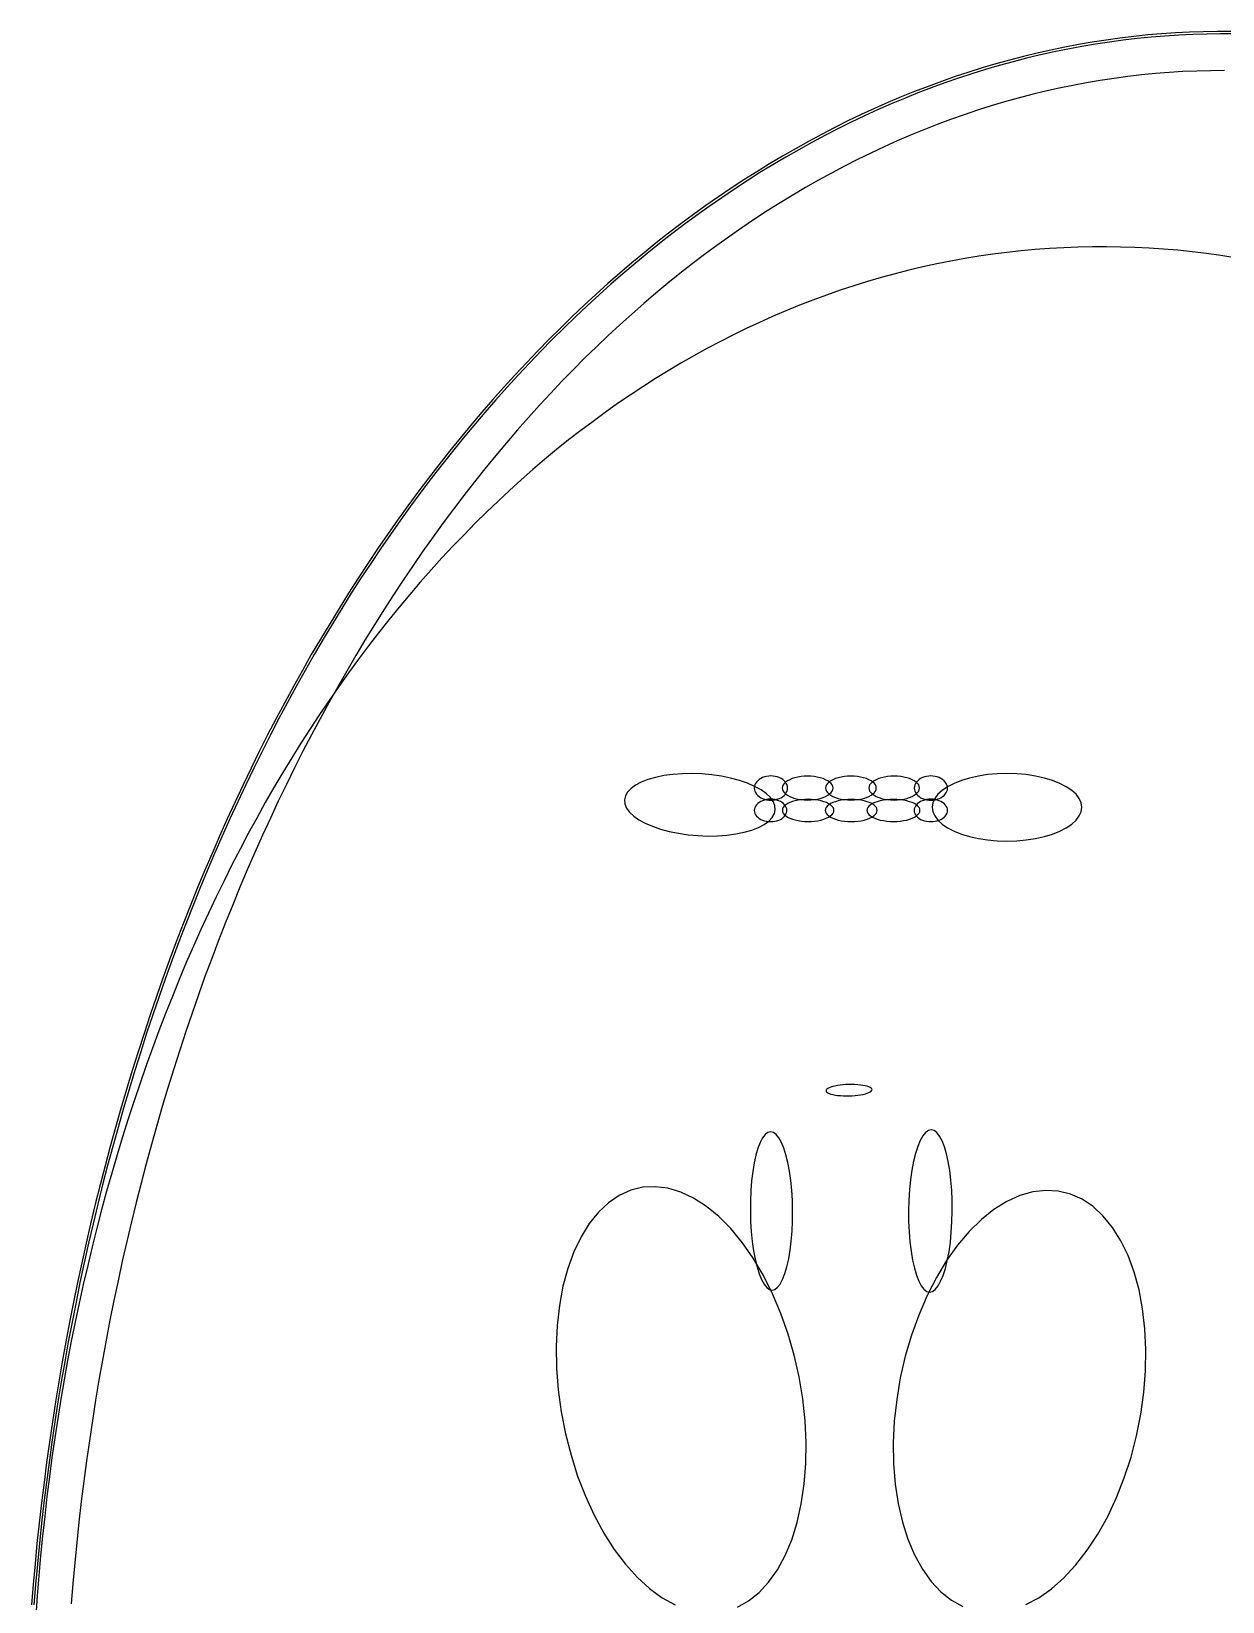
# Model space of a CAD drawing. Extents: x -1 to 217, y -22 to 302.
# Drawn here: x -0.6 to 107.8, y 158.7 to 301.6 of the extents above; entities that cross this region are included whole.
import ezdxf

# ---------------------------------------------------------------- set-up
doc = ezdxf.new("R2010")
doc.units = 0

msp = doc.modelspace()

# ---------------------------------------------------------------- linework, layer by layer
at = {"layer": 'ELLIPSES'}
for p, q in [((106, 301.57), (104.74, 301.53)), ((107.27, 301.59), (106, 301.57)), ((108.54, 301.59), (107.27, 301.59)), ((93.39, 300.16), (92.13, 299.9)), ((94.64, 300.4), (93.39, 300.16)), ((94.94, 300.22), (93.69, 299.98)), ((95.9, 300.62), (94.64, 300.4)), ((96.2, 300.43), (94.94, 300.22)), ((97.16, 300.81), (95.9, 300.62)), ((97.46, 300.62), (96.2, 300.43)), ((98.42, 300.99), (97.16, 300.81)), ((98.72, 300.79), (97.46, 300.62)), ((99.68, 301.14), (98.42, 300.99)), ((99.98, 300.94), (98.72, 300.79)), ((100.94, 301.27), (99.68, 301.14)), ((101.25, 301.06), (99.98, 300.94)), ((102.21, 301.38), (100.94, 301.27)), ((102.51, 301.17), (101.25, 301.06)), ((103.47, 301.46), (102.21, 301.38)), ((103.78, 301.25), (102.51, 301.17)), ((104.74, 301.53), (103.47, 301.46)), ((105.04, 301.31), (103.78, 301.25)), ((106.31, 301.35), (105.04, 301.31)), ((107.57, 301.36), (106.31, 301.35)), ((108.84, 301.36), (107.57, 301.36)), ((88.38, 298.99), (87.14, 298.64)), ((88.69, 298.83), (87.44, 298.49)), ((89.63, 299.32), (88.38, 298.99)), ((89.93, 299.15), (88.69, 298.83)), ((90.88, 299.62), (89.63, 299.32)), ((91.18, 299.45), (89.93, 299.15)), ((92.13, 299.9), (90.88, 299.62)), ((92.43, 299.73), (91.18, 299.45)), ((93.69, 299.98), (92.43, 299.73)), ((83.42, 297.48), (82.19, 297.05)), ((83.72, 297.34), (82.49, 296.91)), ((84.66, 297.89), (83.42, 297.48)), ((84.96, 297.74), (83.72, 297.34)), ((85.9, 298.28), (84.66, 297.89)), ((86.2, 298.13), (84.96, 297.74)), ((87.14, 298.64), (85.9, 298.28)), ((87.44, 298.49), (86.2, 298.13)), ((97.88, 297.32), (96.63, 297.13)), ((99.13, 297.49), (97.88, 297.32)), ((100.38, 297.63), (99.13, 297.49)), ((101.64, 297.76), (100.38, 297.63)), ((102.89, 297.86), (101.64, 297.76)), ((104.15, 297.93), (102.89, 297.86)), ((105.4, 297.99), (104.15, 297.93)), ((106.66, 298.02), (105.4, 297.99)), ((107.92, 298.04), (106.66, 298.02)), ((79.74, 296.12), (78.52, 295.63)), ((80.04, 295.99), (78.82, 295.5)), ((80.96, 296.59), (79.74, 296.12)), ((81.26, 296.46), (80.04, 295.99)), ((82.19, 297.05), (80.96, 296.59)), ((82.49, 296.91), (81.26, 296.46)), ((90.4, 295.84), (89.16, 295.52)), ((91.64, 296.15), (90.4, 295.84)), ((92.89, 296.43), (91.64, 296.15)), ((94.13, 296.68), (92.89, 296.43)), ((95.38, 296.92), (94.13, 296.68)), ((96.63, 297.13), (95.38, 296.92)), ((76.09, 294.57), (74.88, 294.02)), ((76.38, 294.46), (75.17, 293.9)), ((77.3, 295.11), (76.09, 294.57)), ((77.6, 294.99), (76.38, 294.46)), ((78.52, 295.63), (77.3, 295.11)), ((78.82, 295.5), (77.6, 294.99)), ((85.47, 294.42), (84.24, 294.01)), ((86.7, 294.81), (85.47, 294.42)), ((87.93, 295.18), (86.7, 294.81)), ((89.16, 295.52), (87.93, 295.18)), ((73.67, 293.44), (72.47, 292.84)), ((73.97, 293.33), (72.77, 292.74)), ((74.88, 294.02), (73.67, 293.44)), ((75.17, 293.9), (73.97, 293.33)), ((81.8, 293.12), (80.58, 292.64)), ((83.02, 293.57), (81.8, 293.12)), ((84.24, 294.01), (83.02, 293.57)), ((70.09, 291.58), (68.9, 290.92)), ((71.28, 292.22), (70.09, 291.58)), ((71.57, 292.12), (70.38, 291.48)), ((72.47, 292.84), (71.28, 292.22)), ((72.77, 292.74), (71.57, 292.12)), ((78.16, 291.62), (76.96, 291.08)), ((79.37, 292.14), (78.16, 291.62)), ((80.58, 292.64), (79.37, 292.14)), ((67.72, 290.24), (66.55, 289.54)), ((68.02, 290.15), (66.84, 289.45)), ((68.9, 290.92), (67.72, 290.24)), ((69.2, 290.83), (68.02, 290.15)), ((70.38, 291.48), (69.2, 290.83)), ((75.76, 290.52), (74.56, 289.94)), ((76.96, 291.08), (75.76, 290.52)), ((65.38, 288.82), (64.22, 288.08)), ((65.67, 288.74), (64.51, 288)), ((66.55, 289.54), (65.38, 288.82)), ((66.84, 289.45), (65.67, 288.74)), ((72.19, 288.7), (71.01, 288.05)), ((73.37, 289.33), (72.19, 288.7)), ((74.56, 289.94), (73.37, 289.33)), ((63.06, 287.32), (61.91, 286.54)), ((64.22, 288.08), (63.06, 287.32)), ((64.51, 288), (63.35, 287.24)), ((69.83, 287.39), (68.66, 286.7)), ((71.01, 288.05), (69.83, 287.39)), ((61.91, 286.54), (60.76, 285.74)), ((62.2, 286.46), (61.05, 285.67)), ((63.35, 287.24), (62.2, 286.46)), ((67.5, 285.99), (66.34, 285.25)), ((68.66, 286.7), (67.5, 285.99)), ((59.62, 284.92), (58.49, 284.08)), ((59.91, 284.85), (58.78, 284.01)), ((60.76, 285.74), (59.62, 284.92)), ((61.05, 285.67), (59.91, 284.85)), ((65.19, 284.5), (64.04, 283.73)), ((66.34, 285.25), (65.19, 284.5)), ((57.36, 283.22), (56.25, 282.34)), ((57.65, 283.16), (56.53, 282.28)), ((58.49, 284.08), (57.36, 283.22)), ((58.78, 284.01), (57.65, 283.16)), ((64.04, 283.73), (62.9, 282.94)), ((56.25, 282.34), (55.13, 281.44)), ((56.53, 282.28), (55.42, 281.39)), ((61.76, 282.12), (60.64, 281.29)), ((62.9, 282.94), (61.76, 282.12)), ((89.43, 281.62), (88.14, 281.48)), ((90.71, 281.74), (89.43, 281.62)), ((92.01, 281.84), (90.71, 281.74)), ((93.3, 281.91), (92.01, 281.84)), ((94.59, 281.96), (93.3, 281.91)), ((95.89, 281.99), (94.59, 281.96)), ((97.18, 281.99), (95.89, 281.99)), ((98.48, 281.97), (97.18, 281.99)), ((99.78, 281.93), (98.48, 281.97)), ((101.08, 281.87), (99.78, 281.93)), ((102.38, 281.78), (101.08, 281.87)), ((103.68, 281.67), (102.38, 281.78)), ((104.98, 281.54), (103.68, 281.67)), ((106.28, 281.38), (104.98, 281.54)), ((54.03, 280.53), (52.93, 279.59)), ((54.31, 280.47), (53.21, 279.54)), ((55.13, 281.44), (54.03, 280.53)), ((55.42, 281.39), (54.31, 280.47)), ((59.52, 280.44), (58.4, 279.56)), ((60.64, 281.29), (59.52, 280.44)), ((80.49, 280.16), (79.22, 279.86)), ((81.75, 280.44), (80.49, 280.16)), ((83.03, 280.69), (81.75, 280.44)), ((84.3, 280.92), (83.03, 280.69)), ((85.58, 281.13), (84.3, 280.92)), ((86.86, 281.32), (85.58, 281.13)), ((88.14, 281.48), (86.86, 281.32)), ((107.58, 281.2), (106.28, 281.38)), ((108.88, 281), (107.58, 281.2)), ((52.93, 279.59), (51.84, 278.64)), ((53.21, 279.54), (52.12, 278.59)), ((58.4, 279.56), (57.3, 278.67)), ((75.45, 278.83), (74.21, 278.44)), ((76.71, 279.2), (75.45, 278.83)), ((77.96, 279.54), (76.71, 279.2)), ((79.22, 279.86), (77.96, 279.54)), ((50.76, 277.66), (49.68, 276.67)), ((51.04, 277.62), (49.96, 276.63)), ((51.84, 278.64), (50.76, 277.66)), ((52.12, 278.59), (51.04, 277.62)), ((56.2, 277.76), (55.1, 276.82)), ((57.3, 278.67), (56.2, 277.76)), ((71.73, 277.6), (70.49, 277.14)), ((72.96, 278.03), (71.73, 277.6)), ((74.21, 278.44), (72.96, 278.03)), ((49.68, 276.67), (48.61, 275.66)), ((49.96, 276.63), (48.89, 275.62)), ((54.02, 275.87), (52.94, 274.9)), ((55.1, 276.82), (54.02, 275.87)), ((68.04, 276.17), (66.83, 275.65)), ((69.27, 276.67), (68.04, 276.17)), ((70.49, 277.14), (69.27, 276.67)), ((47.56, 274.63), (46.5, 273.59)), ((47.83, 274.59), (46.78, 273.55)), ((48.61, 275.66), (47.56, 274.63)), ((48.89, 275.62), (47.83, 274.59)), ((52.94, 274.9), (51.87, 273.91)), ((64.41, 274.54), (63.21, 273.95)), ((65.62, 275.1), (64.41, 274.54)), ((66.83, 275.65), (65.62, 275.1)), ((46.5, 273.59), (45.46, 272.52)), ((46.78, 273.55), (45.74, 272.49)), ((51.87, 273.91), (50.81, 272.9)), ((62.02, 273.35), (60.84, 272.72)), ((63.21, 273.95), (62.02, 273.35)), ((45.46, 272.52), (44.43, 271.44)), ((45.74, 272.49), (44.7, 271.41)), ((49.76, 271.87), (48.71, 270.83)), ((50.81, 272.9), (49.76, 271.87)), ((59.66, 272.07), (58.49, 271.39)), ((60.84, 272.72), (59.66, 272.07)), ((43.4, 270.34), (42.38, 269.22)), ((43.68, 270.31), (42.66, 269.19)), ((44.43, 271.44), (43.4, 270.34)), ((44.7, 271.41), (43.68, 270.31)), ((48.71, 270.83), (47.67, 269.76)), ((57.32, 270.7), (56.16, 269.99)), ((58.49, 271.39), (57.32, 270.7)), ((42.38, 269.22), (41.37, 268.09)), ((42.66, 269.19), (41.65, 268.06)), ((46.65, 268.68), (45.63, 267.57)), ((47.67, 269.76), (46.65, 268.68)), ((55.01, 269.25), (53.87, 268.5)), ((56.16, 269.99), (55.01, 269.25)), ((41.37, 268.09), (40.38, 266.94)), ((41.65, 268.06), (40.65, 266.91)), ((45.63, 267.57), (44.62, 266.45)), ((52.73, 267.72), (51.61, 266.92)), ((53.87, 268.5), (52.73, 267.72)), ((40.38, 266.94), (39.38, 265.77)), ((40.65, 266.91), (39.66, 265.74)), ((44.62, 266.45), (43.61, 265.32)), ((50.49, 266.1), (49.38, 265.27)), ((51.61, 266.92), (50.49, 266.1)), ((38.4, 264.58), (37.43, 263.38)), ((38.67, 264.56), (37.7, 263.36)), ((39.38, 265.77), (38.4, 264.58)), ((39.66, 265.74), (38.67, 264.56)), ((43.61, 265.32), (42.62, 264.16)), ((48.27, 264.41), (47.18, 263.53)), ((49.38, 265.27), (48.27, 264.41)), ((37.43, 263.38), (36.47, 262.16)), ((37.7, 263.36), (36.74, 262.14)), ((41.64, 262.99), (40.66, 261.79)), ((42.62, 264.16), (41.64, 262.99)), ((47.18, 263.53), (46.09, 262.63)), ((36.47, 262.16), (35.52, 260.92)), ((36.74, 262.14), (35.78, 260.91)), ((40.66, 261.79), (39.7, 260.59)), ((45.02, 261.71), (43.95, 260.77)), ((46.09, 262.63), (45.02, 261.71)), ((35.52, 260.92), (34.57, 259.67)), ((35.78, 260.91), (34.84, 259.65)), ((39.7, 260.59), (38.74, 259.36)), ((43.95, 260.77), (42.89, 259.82)), ((34.57, 259.67), (33.64, 258.4)), ((34.84, 259.65), (33.9, 258.39)), ((38.74, 259.36), (37.8, 258.12)), ((41.85, 258.84), (40.81, 257.84)), ((42.89, 259.82), (41.85, 258.84)), ((33.64, 258.4), (32.72, 257.12)), ((33.9, 258.39), (32.98, 257.1)), ((37.8, 258.12), (36.86, 256.86)), ((40.81, 257.84), (39.78, 256.83)), ((31.8, 255.82), (30.9, 254.5)), ((32.72, 257.12), (31.8, 255.82)), ((32.98, 257.1), (32.06, 255.81)), ((36.86, 256.86), (35.94, 255.58)), ((39.78, 256.83), (38.76, 255.79)), ((30.9, 254.5), (30.01, 253.17)), ((31.16, 254.49), (30.27, 253.16)), ((32.06, 255.81), (31.16, 254.49)), ((35.94, 255.58), (35.02, 254.29)), ((37.75, 254.74), (36.75, 253.67)), ((38.76, 255.79), (37.75, 254.74)), ((30.01, 253.17), (29.12, 251.82)), ((30.27, 253.16), (29.38, 251.82)), ((34.12, 252.98), (33.22, 251.66)), ((35.02, 254.29), (34.12, 252.98)), ((36.75, 253.67), (35.76, 252.58)), ((29.12, 251.82), (28.25, 250.46)), ((29.38, 251.82), (28.51, 250.46)), ((33.22, 251.66), (32.34, 250.32)), ((35.76, 252.58), (34.78, 251.47)), ((28.25, 250.46), (27.39, 249.08)), ((28.51, 250.46), (27.65, 249.08)), ((32.34, 250.32), (31.47, 248.96)), ((33.82, 250.35), (32.86, 249.2)), ((34.78, 251.47), (33.82, 250.35)), ((27.39, 249.08), (26.54, 247.69)), ((27.65, 249.08), (26.8, 247.69)), ((31.47, 248.96), (30.61, 247.59)), ((32.86, 249.2), (31.92, 248.04)), ((26.54, 247.69), (25.7, 246.29)), ((26.8, 247.69), (25.96, 246.28)), ((30.61, 247.59), (29.75, 246.2)), ((31.92, 248.04), (30.98, 246.86)), ((25.7, 246.29), (24.87, 244.87)), ((25.96, 246.28), (25.13, 244.87)), ((29.75, 246.2), (28.91, 244.8)), ((30.98, 246.86), (30.06, 245.66)), ((24.87, 244.87), (24.06, 243.43)), ((25.13, 244.87), (24.31, 243.43)), ((28.91, 244.8), (28.09, 243.38)), ((29.15, 244.45), (28.25, 243.22)), ((30.06, 245.66), (29.15, 244.45)), ((24.06, 243.43), (23.25, 241.98)), ((24.31, 243.43), (23.5, 241.98)), ((28.09, 243.38), (27.27, 241.95)), ((28.25, 243.22), (27.36, 241.97)), ((23.25, 241.98), (22.46, 240.52)), ((23.5, 241.98), (22.71, 240.52)), ((27.27, 241.95), (26.46, 240.5)), ((27.36, 241.97), (26.48, 240.7)), ((22.46, 240.52), (21.67, 239.05)), ((22.71, 240.52), (21.93, 239.05)), ((26.48, 240.7), (25.62, 239.42)), ((26.46, 240.5), (25.67, 239.04)), ((21.67, 239.05), (20.9, 237.56)), ((21.93, 239.05), (21.15, 237.56)), ((25.62, 239.42), (24.76, 238.12)), ((25.67, 239.04), (24.88, 237.57)), ((20.9, 237.56), (20.14, 236.06)), ((21.15, 237.56), (20.39, 236.06)), ((24.76, 238.12), (23.92, 236.81)), ((24.88, 237.57), (24.11, 236.08)), ((20.14, 236.06), (19.4, 234.54)), ((20.39, 236.06), (19.64, 234.54)), ((23.92, 236.81), (23.09, 235.48)), ((24.11, 236.08), (23.35, 234.58)), ((19.4, 234.54), (18.66, 233.01)), ((19.64, 234.54), (18.91, 233.02)), ((23.09, 235.48), (22.28, 234.13)), ((23.35, 234.58), (22.61, 233.06)), ((18.66, 233.01), (17.94, 231.47)), ((18.91, 233.02), (18.18, 231.48)), ((22.28, 234.13), (21.47, 232.77)), ((22.61, 233.06), (21.87, 231.54)), ((54.37, 232.99), (53.95, 232.69)), ((54.88, 233.27), (54.37, 232.99)), ((55.49, 233.5), (54.88, 233.27)), ((56.18, 233.7), (55.49, 233.5)), ((56.94, 233.86), (56.18, 233.7)), ((57.76, 233.97), (56.94, 233.86)), ((58.62, 234.03), (57.76, 233.97)), ((59.5, 234.05), (58.62, 234.03)), ((60.4, 234.01), (59.5, 234.05)), ((61.29, 233.93), (60.4, 234.01)), ((62.17, 233.8), (61.29, 233.93)), ((63.01, 233.63), (62.17, 233.8)), ((63.8, 233.42), (63.01, 233.63)), ((64.53, 233.16), (63.8, 233.42)), ((65.19, 232.88), (64.53, 233.16)), ((65.21, 233.01), (65.17, 232.87)), ((65.28, 233.15), (65.21, 233.01)), ((65.36, 233.28), (65.28, 233.15)), ((65.47, 233.4), (65.36, 233.28)), ((65.6, 233.51), (65.47, 233.4)), ((65.75, 233.6), (65.6, 233.51)), ((65.92, 233.68), (65.75, 233.6)), ((66.1, 233.74), (65.92, 233.68)), ((66.28, 233.79), (66.1, 233.74)), ((66.48, 233.82), (66.28, 233.79)), ((66.67, 233.83), (66.48, 233.82)), ((66.87, 233.82), (66.67, 233.83)), ((67.07, 233.79), (66.87, 233.82)), ((67.25, 233.74), (67.07, 233.79)), ((67.43, 233.68), (67.25, 233.74)), ((67.6, 233.6), (67.43, 233.68)), ((67.75, 233.51), (67.6, 233.6)), ((67.78, 233.01), (67.72, 232.87)), ((67.88, 233.4), (67.75, 233.51)), ((67.88, 233.14), (67.78, 233.01)), ((67.99, 233.28), (67.88, 233.4)), ((68.01, 233.27), (67.88, 233.14)), ((68.07, 233.15), (67.99, 233.28)), ((68.18, 233.39), (68.01, 233.27)), ((68.14, 233.01), (68.07, 233.15)), ((68.18, 232.87), (68.14, 233.01)), ((68.38, 233.49), (68.18, 233.39)), ((68.6, 233.59), (68.38, 233.49)), ((68.86, 233.67), (68.6, 233.59)), ((69.13, 233.73), (68.86, 233.67)), ((69.41, 233.77), (69.13, 233.73)), ((69.71, 233.8), (69.41, 233.77)), ((70.01, 233.81), (69.71, 233.8)), ((70.31, 233.8), (70.01, 233.81)), ((70.61, 233.77), (70.31, 233.8)), ((70.89, 233.73), (70.61, 233.77)), ((71.16, 233.67), (70.89, 233.73)), ((71.41, 233.59), (71.16, 233.67)), ((71.64, 233.49), (71.41, 233.59)), ((71.84, 233.39), (71.64, 233.49)), ((71.72, 233.01), (71.66, 232.87)), ((71.81, 233.14), (71.72, 233.01)), ((71.95, 233.27), (71.81, 233.14)), ((72.01, 233.27), (71.84, 233.39)), ((72.12, 233.39), (71.95, 233.27)), ((72.14, 233.14), (72.01, 233.27)), ((72.31, 233.49), (72.12, 233.39)), ((72.24, 233.01), (72.14, 233.14)), ((72.3, 232.87), (72.24, 233.01)), ((72.54, 233.59), (72.31, 233.49)), ((72.79, 233.67), (72.54, 233.59)), ((73.06, 233.73), (72.79, 233.67)), ((73.35, 233.77), (73.06, 233.73)), ((73.64, 233.8), (73.35, 233.77)), ((73.95, 233.81), (73.64, 233.8)), ((74.25, 233.8), (73.95, 233.81)), ((74.54, 233.77), (74.25, 233.8)), ((74.83, 233.73), (74.54, 233.77)), ((75.1, 233.67), (74.83, 233.73)), ((75.35, 233.59), (75.1, 233.67)), ((75.58, 233.49), (75.35, 233.59)), ((75.78, 233.39), (75.58, 233.49)), ((75.65, 233.01), (75.6, 232.87)), ((75.75, 233.14), (75.65, 233.01)), ((75.88, 233.27), (75.75, 233.14)), ((75.94, 233.27), (75.78, 233.39)), ((76.05, 233.39), (75.88, 233.27)), ((76.08, 233.14), (75.94, 233.27)), ((76.25, 233.49), (76.05, 233.39)), ((76.17, 233.01), (76.08, 233.14)), ((76.23, 232.87), (76.17, 233.01)), ((76.48, 233.59), (76.25, 233.49)), ((76.73, 233.67), (76.48, 233.59)), ((77, 233.73), (76.73, 233.67)), ((77.29, 233.77), (77, 233.73)), ((77.58, 233.8), (77.29, 233.77)), ((77.88, 233.81), (77.58, 233.8)), ((78.18, 233.8), (77.88, 233.81)), ((78.48, 233.77), (78.18, 233.8)), ((78.77, 233.73), (78.48, 233.77)), ((79.04, 233.67), (78.77, 233.73)), ((79.29, 233.59), (79.04, 233.67)), ((79.51, 233.49), (79.29, 233.59)), ((79.71, 233.39), (79.51, 233.49)), ((79.88, 233.27), (79.71, 233.39)), ((79.75, 233.01), (79.72, 232.87)), ((79.82, 233.15), (79.75, 233.01)), ((79.9, 233.28), (79.82, 233.15)), ((80.01, 233.14), (79.88, 233.27)), ((80.02, 233.4), (79.9, 233.28)), ((80.11, 233.01), (80.01, 233.14)), ((80.15, 233.51), (80.02, 233.4)), ((80.17, 232.87), (80.11, 233.01)), ((80.29, 233.6), (80.15, 233.51)), ((80.46, 233.68), (80.29, 233.6)), ((80.64, 233.74), (80.46, 233.68)), ((80.82, 233.79), (80.64, 233.74)), ((81.02, 233.82), (80.82, 233.79)), ((81.22, 233.83), (81.02, 233.82)), ((81.41, 233.82), (81.22, 233.83)), ((81.61, 233.79), (81.41, 233.82)), ((81.8, 233.74), (81.61, 233.79)), ((81.97, 233.68), (81.8, 233.74)), ((82.14, 233.6), (81.97, 233.68)), ((82.29, 233.51), (82.14, 233.6)), ((82.42, 233.4), (82.29, 233.51)), ((82.53, 233.28), (82.42, 233.4)), ((82.62, 233.15), (82.53, 233.28)), ((82.68, 233.01), (82.62, 233.15)), ((82.72, 232.87), (82.68, 233.01)), ((83.33, 233.15), (82.74, 232.85)), ((84, 233.42), (83.33, 233.15)), ((84.74, 233.64), (84, 233.42)), ((85.54, 233.82), (84.74, 233.64)), ((86.38, 233.95), (85.54, 233.82)), ((87.25, 234.03), (86.38, 233.95)), ((88.14, 234.05), (87.25, 234.03)), ((89.03, 234.03), (88.14, 234.05)), ((89.9, 233.95), (89.03, 234.03)), ((90.74, 233.82), (89.9, 233.95)), ((91.54, 233.64), (90.74, 233.82)), ((92.28, 233.42), (91.54, 233.64)), ((92.95, 233.15), (92.28, 233.42)), ((93.53, 232.85), (92.95, 233.15)), ((21.47, 232.77), (20.68, 231.4)), ((21.87, 231.54), (21.15, 229.99)), ((53.44, 232.01), (53.36, 231.65)), ((53.36, 231.65), (53.39, 231.28)), ((53.64, 232.36), (53.44, 232.01)), ((53.95, 232.69), (53.64, 232.36)), ((65.17, 232.87), (65.16, 232.73)), ((65.16, 232.73), (65.17, 232.58)), ((65.17, 232.58), (65.21, 232.44)), ((65.77, 232.56), (65.19, 232.88)), ((65.21, 232.44), (65.28, 232.31)), ((65.28, 232.31), (65.36, 232.18)), ((65.36, 232.18), (65.47, 232.06)), ((65.47, 232.06), (65.6, 231.95)), ((65.6, 231.95), (65.75, 231.85)), ((65.9, 231.58), (65.74, 231.51)), ((65.75, 231.85), (65.92, 231.77)), ((66.25, 232.23), (65.77, 232.56)), ((66.08, 231.64), (65.9, 231.58)), ((65.92, 231.77), (66.1, 231.71)), ((66.26, 231.69), (66.08, 231.64)), ((66.1, 231.71), (66.28, 231.66)), ((66.62, 231.87), (66.25, 232.23)), ((66.45, 231.71), (66.26, 231.69)), ((66.28, 231.66), (66.48, 231.64)), ((66.64, 231.72), (66.45, 231.71)), ((66.48, 231.64), (66.67, 231.63)), ((66.89, 231.5), (66.62, 231.87)), ((66.84, 231.71), (66.64, 231.72)), ((66.67, 231.63), (66.87, 231.64)), ((67.03, 231.69), (66.84, 231.71)), ((66.87, 231.64), (67.07, 231.66)), ((67.21, 231.64), (67.03, 231.69)), ((67.07, 231.66), (67.25, 231.71)), ((67.38, 231.58), (67.21, 231.64)), ((67.25, 231.71), (67.43, 231.77)), ((67.54, 231.51), (67.38, 231.58)), ((67.43, 231.77), (67.6, 231.85)), ((67.6, 231.85), (67.75, 231.95)), ((67.72, 232.87), (67.7, 232.73)), ((67.7, 232.73), (67.72, 232.59)), ((67.72, 232.59), (67.78, 232.45)), ((67.75, 231.95), (67.88, 232.06)), ((67.78, 232.45), (67.88, 232.31)), ((67.88, 232.31), (68.01, 232.19)), ((67.88, 232.06), (67.99, 232.18)), ((67.99, 232.18), (68.07, 232.31)), ((68.01, 232.19), (68.18, 232.07)), ((68.07, 232.31), (68.14, 232.44)), ((68.14, 232.44), (68.18, 232.58)), ((68.19, 232.73), (68.18, 232.87)), ((68.18, 232.58), (68.19, 232.73)), ((68.18, 232.07), (68.38, 231.96)), ((68.38, 231.96), (68.6, 231.87)), ((68.6, 231.87), (68.86, 231.79)), ((68.89, 231.58), (68.63, 231.5)), ((68.86, 231.79), (69.13, 231.73)), ((69.16, 231.63), (68.89, 231.58)), ((69.13, 231.73), (69.41, 231.68)), ((69.45, 231.67), (69.16, 231.63)), ((69.41, 231.68), (69.71, 231.65)), ((69.75, 231.7), (69.45, 231.67)), ((69.71, 231.65), (70.01, 231.64)), ((70.06, 231.71), (69.75, 231.7)), ((70.01, 231.64), (70.31, 231.65)), ((70.37, 231.7), (70.06, 231.71)), ((70.31, 231.65), (70.61, 231.68)), ((70.67, 231.67), (70.37, 231.7)), ((70.61, 231.68), (70.89, 231.73)), ((70.96, 231.63), (70.67, 231.67)), ((70.89, 231.73), (71.16, 231.79)), ((71.23, 231.57), (70.96, 231.63)), ((71.16, 231.79), (71.41, 231.87)), ((71.49, 231.49), (71.23, 231.57)), ((71.41, 231.87), (71.64, 231.96)), ((71.66, 232.87), (71.64, 232.73)), ((71.64, 232.73), (71.66, 232.59)), ((71.64, 231.96), (71.84, 232.07)), ((71.66, 232.59), (71.72, 232.45)), ((71.72, 232.45), (71.81, 232.31)), ((71.81, 232.31), (71.95, 232.19)), ((71.84, 232.07), (72.01, 232.19)), ((71.95, 232.19), (72.12, 232.07)), ((72.01, 232.19), (72.14, 232.31)), ((72.12, 232.07), (72.31, 231.96)), ((72.14, 232.31), (72.24, 232.45)), ((72.24, 232.45), (72.3, 232.59)), ((72.32, 232.73), (72.3, 232.87)), ((72.3, 232.59), (72.32, 232.73)), ((72.31, 231.96), (72.54, 231.87)), ((72.54, 231.87), (72.79, 231.79)), ((72.8, 231.57), (72.54, 231.49)), ((72.79, 231.79), (73.06, 231.73)), ((73.07, 231.63), (72.8, 231.57)), ((73.06, 231.73), (73.35, 231.68)), ((73.37, 231.67), (73.07, 231.63)), ((73.35, 231.68), (73.64, 231.65)), ((73.67, 231.69), (73.37, 231.67)), ((73.64, 231.65), (73.95, 231.64)), ((73.98, 231.7), (73.67, 231.69)), ((73.95, 231.64), (74.25, 231.65)), ((74.29, 231.69), (73.98, 231.7)), ((74.25, 231.65), (74.54, 231.68)), ((74.59, 231.67), (74.29, 231.69)), ((74.54, 231.68), (74.83, 231.73)), ((74.88, 231.63), (74.59, 231.67)), ((74.83, 231.73), (75.1, 231.79)), ((75.16, 231.57), (74.88, 231.63)), ((75.1, 231.79), (75.35, 231.87)), ((75.42, 231.49), (75.16, 231.57)), ((75.35, 231.87), (75.58, 231.96)), ((75.6, 232.87), (75.58, 232.73)), ((75.58, 232.73), (75.6, 232.59)), ((75.58, 231.96), (75.78, 232.07)), ((75.6, 232.59), (75.65, 232.45)), ((75.65, 232.45), (75.75, 232.31)), ((75.75, 232.31), (75.88, 232.19)), ((75.78, 232.07), (75.94, 232.19)), ((75.88, 232.19), (76.05, 232.07)), ((75.94, 232.19), (76.08, 232.31)), ((76.05, 232.07), (76.25, 231.96)), ((76.08, 232.31), (76.17, 232.45)), ((76.17, 232.45), (76.23, 232.59)), ((76.25, 232.73), (76.23, 232.87)), ((76.23, 232.59), (76.25, 232.73)), ((76.25, 231.96), (76.48, 231.87)), ((76.62, 231.57), (76.35, 231.49)), ((76.48, 231.87), (76.73, 231.79)), ((76.9, 231.63), (76.62, 231.57)), ((76.73, 231.79), (77, 231.73)), ((77.2, 231.67), (76.9, 231.63)), ((77, 231.73), (77.29, 231.68)), ((77.51, 231.69), (77.2, 231.67)), ((77.29, 231.68), (77.58, 231.65)), ((77.82, 231.7), (77.51, 231.69)), ((77.58, 231.65), (77.88, 231.64)), ((78.13, 231.69), (77.82, 231.7)), ((77.88, 231.64), (78.18, 231.65)), ((78.44, 231.67), (78.13, 231.69)), ((78.18, 231.65), (78.48, 231.68)), ((78.74, 231.63), (78.44, 231.67)), ((78.48, 231.68), (78.77, 231.73)), ((79.02, 231.57), (78.74, 231.63)), ((78.77, 231.73), (79.04, 231.79)), ((79.28, 231.49), (79.02, 231.57)), ((79.04, 231.79), (79.29, 231.87)), ((79.29, 231.87), (79.51, 231.96)), ((79.51, 231.96), (79.71, 232.07)), ((79.72, 232.87), (79.7, 232.73)), ((79.7, 232.73), (79.72, 232.58)), ((79.71, 232.07), (79.88, 232.19)), ((79.72, 232.58), (79.75, 232.44)), ((79.75, 232.44), (79.82, 232.31)), ((79.82, 232.31), (79.9, 232.18)), ((79.88, 232.19), (80.01, 232.31)), ((79.9, 232.18), (80.02, 232.06)), ((80.01, 232.31), (80.11, 232.45)), ((80.02, 232.06), (80.15, 231.95)), ((80.11, 232.45), (80.17, 232.59)), ((80.15, 231.95), (80.29, 231.85)), ((80.19, 232.73), (80.17, 232.87)), ((80.17, 232.59), (80.19, 232.73)), ((80.29, 231.85), (80.46, 231.77)), ((80.46, 231.58), (80.29, 231.51)), ((80.46, 231.77), (80.64, 231.71)), ((80.63, 231.64), (80.46, 231.58)), ((80.82, 231.68), (80.63, 231.64)), ((80.64, 231.71), (80.82, 231.66)), ((81.02, 231.71), (80.82, 231.68)), ((80.82, 231.66), (81.02, 231.64)), ((81.22, 231.72), (81.02, 231.71)), ((81.02, 231.64), (81.22, 231.63)), ((81.42, 231.71), (81.22, 231.72)), ((81.22, 231.63), (81.41, 231.64)), ((81.57, 231.78), (81.4, 231.38)), ((81.41, 231.64), (81.61, 231.66)), ((81.61, 231.68), (81.42, 231.71)), ((81.86, 232.16), (81.57, 231.78)), ((81.61, 231.66), (81.8, 231.71)), ((81.8, 231.64), (81.61, 231.68)), ((81.8, 231.71), (81.97, 231.77)), ((81.98, 231.58), (81.8, 231.64)), ((82.25, 232.52), (81.86, 232.16)), ((81.97, 231.77), (82.14, 231.85)), ((82.14, 231.51), (81.98, 231.58)), ((82.14, 231.85), (82.29, 231.95)), ((82.74, 232.85), (82.25, 232.52)), ((82.29, 231.95), (82.42, 232.06)), ((82.42, 232.06), (82.53, 232.18)), ((82.53, 232.18), (82.62, 232.31)), ((82.62, 232.31), (82.68, 232.44)), ((82.68, 232.44), (82.72, 232.58)), ((82.73, 232.73), (82.72, 232.87)), ((82.72, 232.58), (82.73, 232.73)), ((94.03, 232.52), (93.53, 232.85)), ((94.42, 232.16), (94.03, 232.52)), ((94.71, 231.78), (94.42, 232.16)), ((94.88, 231.38), (94.71, 231.78)), ((17.94, 231.47), (17.22, 229.92)), ((18.18, 231.48), (17.47, 229.93)), ((20.68, 231.4), (19.91, 230)), ((53.39, 231.28), (53.54, 230.91)), ((53.54, 230.91), (53.81, 230.54)), ((53.81, 230.54), (54.19, 230.18)), ((54.19, 230.18), (54.66, 229.85)), ((65.18, 230.83), (65.16, 230.7)), ((65.16, 230.7), (65.18, 230.56)), ((65.21, 230.96), (65.18, 230.83)), ((65.18, 230.56), (65.21, 230.43)), ((65.28, 231.09), (65.21, 230.96)), ((65.21, 230.43), (65.28, 230.3)), ((65.36, 231.21), (65.28, 231.09)), ((65.28, 230.3), (65.36, 230.18)), ((65.47, 231.32), (65.36, 231.21)), ((65.36, 230.18), (65.47, 230.07)), ((65.6, 231.42), (65.47, 231.32)), ((65.74, 231.51), (65.6, 231.42)), ((66.79, 230.05), (66.99, 230.4)), ((67.04, 231.13), (66.89, 231.5)), ((66.99, 230.4), (67.07, 230.76)), ((67.07, 230.76), (67.04, 231.13)), ((67.69, 231.42), (67.54, 231.51)), ((67.82, 231.32), (67.69, 231.42)), ((67.73, 230.84), (67.71, 230.71)), ((67.71, 230.71), (67.73, 230.58)), ((67.79, 230.97), (67.73, 230.84)), ((67.73, 230.58), (67.79, 230.45)), ((67.89, 231.09), (67.79, 230.97)), ((67.79, 230.45), (67.89, 230.32)), ((67.92, 231.21), (67.82, 231.32)), ((67.82, 230.07), (67.92, 230.18)), ((68.03, 231.21), (67.89, 231.09)), ((67.89, 230.32), (68.02, 230.2)), ((68.01, 231.09), (67.92, 231.21)), ((67.92, 230.18), (68.01, 230.3)), ((68.07, 230.96), (68.01, 231.09)), ((68.01, 230.3), (68.07, 230.43)), ((68.02, 230.2), (68.19, 230.09)), ((68.2, 231.32), (68.03, 231.21)), ((68.11, 230.83), (68.07, 230.96)), ((68.07, 230.43), (68.11, 230.56)), ((68.12, 230.7), (68.11, 230.83)), ((68.11, 230.56), (68.12, 230.7)), ((68.19, 230.09), (68.39, 229.99)), ((68.4, 231.42), (68.2, 231.32)), ((68.63, 231.5), (68.4, 231.42)), ((71.72, 231.4), (71.49, 231.49)), ((71.63, 230.83), (71.61, 230.7)), ((71.61, 230.7), (71.63, 230.56)), ((71.69, 230.96), (71.63, 230.83)), ((71.63, 230.56), (71.69, 230.43)), ((71.79, 231.08), (71.69, 230.96)), ((71.69, 230.43), (71.79, 230.31)), ((71.92, 231.3), (71.72, 231.4)), ((71.93, 231.2), (71.79, 231.08)), ((71.79, 230.31), (71.93, 230.19)), ((71.91, 230.08), (72.08, 230.19)), ((72.09, 231.19), (71.92, 231.3)), ((72.1, 231.31), (71.93, 231.2)), ((71.93, 230.19), (72.1, 230.08)), ((72.08, 230.19), (72.22, 230.3)), ((72.22, 231.07), (72.09, 231.19)), ((72.31, 231.41), (72.1, 231.31)), ((72.1, 230.08), (72.31, 229.98)), ((72.32, 230.95), (72.22, 231.07)), ((72.22, 230.3), (72.32, 230.43)), ((72.54, 231.49), (72.31, 231.41)), ((72.38, 230.82), (72.32, 230.95)), ((72.32, 230.43), (72.38, 230.56)), ((72.4, 230.69), (72.38, 230.82)), ((72.38, 230.56), (72.4, 230.69)), ((75.43, 230.83), (75.41, 230.7)), ((75.41, 230.7), (75.43, 230.56)), ((75.65, 231.41), (75.42, 231.49)), ((75.49, 230.96), (75.43, 230.83)), ((75.43, 230.56), (75.49, 230.43)), ((75.59, 231.08), (75.49, 230.96)), ((75.49, 230.43), (75.59, 230.31)), ((75.73, 231.2), (75.59, 231.08)), ((75.59, 230.31), (75.73, 230.19)), ((75.85, 231.31), (75.65, 231.41)), ((75.65, 229.98), (75.85, 230.08)), ((75.91, 231.31), (75.73, 231.2)), ((75.73, 230.19), (75.91, 230.08)), ((76.02, 231.2), (75.85, 231.31)), ((75.85, 230.08), (76.02, 230.19)), ((76.12, 231.41), (75.91, 231.31)), ((75.91, 230.08), (76.12, 229.98)), ((76.16, 231.08), (76.02, 231.2)), ((76.02, 230.19), (76.16, 230.31)), ((76.35, 231.49), (76.12, 231.41)), ((76.26, 230.96), (76.16, 231.08)), ((76.16, 230.31), (76.26, 230.43)), ((76.32, 230.83), (76.26, 230.96)), ((76.26, 230.43), (76.32, 230.56)), ((76.34, 230.7), (76.32, 230.83)), ((76.32, 230.56), (76.34, 230.7)), ((79.52, 231.41), (79.28, 231.49)), ((79.73, 231.31), (79.52, 231.41)), ((79.52, 229.98), (79.73, 230.08)), ((79.71, 230.83), (79.7, 230.7)), ((79.7, 230.7), (79.71, 230.56)), ((79.75, 230.96), (79.71, 230.83)), ((79.71, 230.56), (79.75, 230.43)), ((79.9, 231.2), (79.73, 231.31)), ((79.73, 230.08), (79.9, 230.19)), ((79.81, 231.09), (79.75, 230.96)), ((79.75, 230.43), (79.81, 230.3)), ((79.9, 231.21), (79.81, 231.09)), ((79.81, 230.3), (79.9, 230.18)), ((80.01, 231.32), (79.9, 231.21)), ((80.04, 231.08), (79.9, 231.2)), ((79.9, 230.19), (80.04, 230.31)), ((79.9, 230.18), (80.01, 230.07)), ((80.14, 231.42), (80.01, 231.32)), ((80.14, 230.96), (80.04, 231.08)), ((80.04, 230.31), (80.14, 230.43)), ((80.29, 231.51), (80.14, 231.42)), ((80.21, 230.83), (80.14, 230.96)), ((80.14, 230.43), (80.21, 230.56)), ((80.23, 230.7), (80.21, 230.83)), ((80.21, 230.56), (80.23, 230.7)), ((81.4, 231.38), (81.34, 230.98)), ((81.34, 230.98), (81.4, 230.58)), ((81.4, 230.58), (81.57, 230.19)), ((81.57, 230.19), (81.86, 229.81)), ((82.29, 231.42), (82.14, 231.51)), ((82.42, 231.32), (82.29, 231.42)), ((82.53, 231.21), (82.42, 231.32)), ((82.42, 230.07), (82.53, 230.18)), ((82.62, 231.09), (82.53, 231.21)), ((82.53, 230.18), (82.62, 230.3)), ((82.69, 230.96), (82.62, 231.09)), ((82.62, 230.3), (82.69, 230.43)), ((82.72, 230.83), (82.69, 230.96)), ((82.69, 230.43), (82.72, 230.56)), ((82.74, 230.7), (82.72, 230.83)), ((82.72, 230.56), (82.74, 230.7)), ((94.42, 229.81), (94.71, 230.19)), ((94.71, 230.19), (94.88, 230.58)), ((94.94, 230.98), (94.88, 231.38)), ((94.88, 230.58), (94.94, 230.98)), ((17.22, 229.92), (16.52, 228.35)), ((17.47, 229.93), (16.77, 228.36)), ((19.91, 230), (19.14, 228.6)), ((21.15, 229.99), (20.44, 228.44)), ((54.66, 229.85), (55.24, 229.53)), ((55.24, 229.53), (55.9, 229.25)), ((55.9, 229.25), (56.63, 228.99)), ((56.63, 228.99), (57.42, 228.78)), ((57.42, 228.78), (58.26, 228.61)), ((63.49, 228.55), (64.25, 228.71)), ((64.25, 228.71), (64.94, 228.91)), ((64.94, 228.91), (65.55, 229.14)), ((65.47, 230.07), (65.6, 229.97)), ((65.55, 229.14), (66.06, 229.42)), ((65.6, 229.97), (65.74, 229.88)), ((65.74, 229.88), (65.9, 229.81)), ((65.9, 229.81), (66.08, 229.75)), ((66.06, 229.42), (66.48, 229.72)), ((66.08, 229.75), (66.26, 229.71)), ((66.26, 229.71), (66.45, 229.68)), ((66.45, 229.68), (66.64, 229.67)), ((66.48, 229.72), (66.79, 230.05)), ((66.64, 229.67), (66.84, 229.68)), ((66.84, 229.68), (67.03, 229.71)), ((67.03, 229.71), (67.21, 229.75)), ((67.21, 229.75), (67.38, 229.81)), ((67.38, 229.81), (67.54, 229.88)), ((67.54, 229.88), (67.69, 229.97)), ((67.69, 229.97), (67.82, 230.07)), ((68.39, 229.99), (68.62, 229.91)), ((68.62, 229.91), (68.88, 229.83)), ((68.88, 229.83), (69.15, 229.77)), ((69.15, 229.77), (69.44, 229.73)), ((69.44, 229.73), (69.74, 229.7)), ((69.74, 229.7), (70.05, 229.69)), ((70.05, 229.69), (70.36, 229.7)), ((70.36, 229.7), (70.66, 229.72)), ((70.66, 229.72), (70.95, 229.76)), ((70.95, 229.76), (71.22, 229.82)), ((71.22, 229.82), (71.48, 229.89)), ((71.48, 229.89), (71.71, 229.98)), ((71.71, 229.98), (71.91, 230.08)), ((72.31, 229.98), (72.54, 229.9)), ((72.54, 229.9), (72.8, 229.82)), ((72.8, 229.82), (73.07, 229.76)), ((73.07, 229.76), (73.37, 229.72)), ((73.37, 229.72), (73.67, 229.7)), ((73.67, 229.7), (73.98, 229.69)), ((73.98, 229.69), (74.29, 229.7)), ((74.29, 229.7), (74.59, 229.72)), ((74.59, 229.72), (74.88, 229.76)), ((74.88, 229.76), (75.16, 229.82)), ((75.16, 229.82), (75.42, 229.9)), ((75.42, 229.9), (75.65, 229.98)), ((76.12, 229.98), (76.35, 229.9)), ((76.35, 229.9), (76.62, 229.82)), ((76.62, 229.82), (76.9, 229.77)), ((76.9, 229.77), (77.2, 229.72)), ((77.2, 229.72), (77.51, 229.7)), ((77.51, 229.7), (77.82, 229.69)), ((77.82, 229.69), (78.13, 229.7)), ((78.13, 229.7), (78.44, 229.72)), ((78.44, 229.72), (78.74, 229.77)), ((78.74, 229.77), (79.02, 229.82)), ((79.02, 229.82), (79.28, 229.9)), ((79.28, 229.9), (79.52, 229.98)), ((80.01, 230.07), (80.14, 229.97)), ((80.14, 229.97), (80.29, 229.88)), ((80.29, 229.88), (80.46, 229.81)), ((80.46, 229.81), (80.63, 229.75)), ((80.63, 229.75), (80.82, 229.71)), ((80.82, 229.71), (81.02, 229.68)), ((81.02, 229.68), (81.22, 229.67)), ((81.22, 229.67), (81.42, 229.68)), ((81.42, 229.68), (81.61, 229.71)), ((81.61, 229.71), (81.8, 229.75)), ((81.8, 229.75), (81.98, 229.81)), ((81.86, 229.81), (82.25, 229.45)), ((81.98, 229.81), (82.14, 229.88)), ((82.14, 229.88), (82.29, 229.97)), ((82.25, 229.45), (82.74, 229.11)), ((82.29, 229.97), (82.42, 230.07)), ((82.74, 229.11), (83.33, 228.81)), ((83.33, 228.81), (84, 228.54)), ((92.28, 228.54), (92.95, 228.81)), ((92.95, 228.81), (93.53, 229.11)), ((93.53, 229.11), (94.03, 229.45)), ((94.03, 229.45), (94.42, 229.81)), ((16.52, 228.35), (15.84, 226.78)), ((16.77, 228.36), (16.08, 226.78)), ((19.14, 228.6), (18.39, 227.18)), ((20.44, 228.44), (19.74, 226.87)), ((58.26, 228.61), (59.14, 228.48)), ((59.14, 228.48), (60.03, 228.4)), ((60.03, 228.4), (60.93, 228.36)), ((60.93, 228.36), (61.81, 228.38)), ((61.81, 228.38), (62.67, 228.44)), ((62.67, 228.44), (63.49, 228.55)), ((84, 228.54), (84.74, 228.32)), ((84.74, 228.32), (85.54, 228.14)), ((85.54, 228.14), (86.38, 228.01)), ((86.38, 228.01), (87.25, 227.94)), ((87.25, 227.94), (88.14, 227.91)), ((88.14, 227.91), (89.03, 227.94)), ((89.03, 227.94), (89.9, 228.01)), ((89.9, 228.01), (90.74, 228.14)), ((90.74, 228.14), (91.54, 228.32)), ((91.54, 228.32), (92.28, 228.54)), ((15.84, 226.78), (15.16, 225.19)), ((16.08, 226.78), (15.4, 225.2)), ((18.39, 227.18), (17.65, 225.74)), ((19.74, 226.87), (19.05, 225.29)), ((15.16, 225.19), (14.5, 223.59)), ((15.4, 225.2), (14.74, 223.6)), ((17.65, 225.74), (16.93, 224.29)), ((19.05, 225.29), (18.38, 223.7)), ((14.5, 223.59), (13.85, 221.98)), ((14.74, 223.6), (14.09, 221.99)), ((16.93, 224.29), (16.21, 222.83)), ((18.38, 223.7), (17.72, 222.1)), ((13.85, 221.98), (13.21, 220.36)), ((14.09, 221.99), (13.45, 220.36)), ((16.21, 222.83), (15.52, 221.35)), ((17.72, 222.1), (17.07, 220.48)), ((13.21, 220.36), (12.59, 218.72)), ((13.45, 220.36), (12.83, 218.73)), ((15.52, 221.35), (14.83, 219.86)), ((17.07, 220.48), (16.43, 218.86)), ((12.59, 218.72), (11.98, 217.08)), ((12.83, 218.73), (12.21, 217.09)), ((14.83, 219.86), (14.16, 218.35)), ((16.43, 218.86), (15.81, 217.22)), ((14.16, 218.35), (13.5, 216.84)), ((11.98, 217.08), (11.38, 215.43)), ((12.21, 217.09), (11.61, 215.43)), ((13.5, 216.84), (12.86, 215.31)), ((15.81, 217.22), (15.2, 215.57)), ((11.38, 215.43), (10.79, 213.76)), ((11.61, 215.43), (11.03, 213.77)), ((12.86, 215.31), (12.23, 213.76)), ((15.2, 215.57), (14.61, 213.91)), ((10.79, 213.76), (10.22, 212.09)), ((11.03, 213.77), (10.45, 212.09)), ((12.23, 213.76), (11.61, 212.21)), ((14.61, 213.91), (14.02, 212.24)), ((10.22, 212.09), (9.66, 210.4)), ((10.45, 212.09), (9.89, 210.41)), ((11.61, 212.21), (11.01, 210.64)), ((14.02, 212.24), (13.45, 210.56)), ((9.66, 210.4), (9.11, 208.71)), ((9.89, 210.41), (9.35, 208.72)), ((11.01, 210.64), (10.43, 209.06)), ((13.45, 210.56), (12.9, 208.87)), ((9.11, 208.71), (8.58, 207.01)), ((9.35, 208.72), (8.81, 207.01)), ((10.43, 209.06), (9.85, 207.47)), ((12.9, 208.87), (12.36, 207.17)), ((9.85, 207.47), (9.29, 205.87)), ((8.58, 207.01), (8.06, 205.29)), ((8.81, 207.01), (8.29, 205.3)), ((9.29, 205.87), (8.75, 204.26)), ((12.36, 207.17), (11.83, 205.46)), ((8.06, 205.29), (7.55, 203.57)), ((8.29, 205.3), (7.78, 203.58)), ((11.83, 205.46), (11.31, 203.74)), ((71.7, 205.25), (71.69, 205.18)), ((71.69, 205.18), (71.71, 205.12)), ((71.75, 205.32), (71.7, 205.25)), ((71.71, 205.12), (71.76, 205.05)), ((71.84, 205.38), (71.75, 205.32)), ((71.76, 205.05), (71.85, 204.99)), ((71.96, 205.45), (71.84, 205.38)), ((71.85, 204.99), (71.97, 204.93)), ((72.11, 205.51), (71.96, 205.45)), ((71.97, 204.93), (72.13, 204.88)), ((72.29, 205.56), (72.11, 205.51)), ((72.13, 204.88), (72.31, 204.83)), ((72.49, 205.61), (72.29, 205.56)), ((72.31, 204.83), (72.51, 204.79)), ((72.72, 205.65), (72.49, 205.61)), ((72.51, 204.79), (72.74, 204.76)), ((72.97, 205.69), (72.72, 205.65)), ((72.74, 204.76), (72.99, 204.74)), ((73.22, 205.72), (72.97, 205.69)), ((72.99, 204.74), (73.25, 204.72)), ((73.49, 205.74), (73.22, 205.72)), ((73.25, 204.72), (73.52, 204.72)), ((73.77, 205.75), (73.49, 205.74)), ((73.52, 204.72), (73.79, 204.72)), ((74.04, 205.75), (73.77, 205.75)), ((73.79, 204.72), (74.06, 204.73)), ((74.31, 205.74), (74.04, 205.75)), ((74.06, 204.73), (74.33, 204.75)), ((74.57, 205.73), (74.31, 205.74)), ((74.33, 204.75), (74.59, 204.78)), ((74.81, 205.7), (74.57, 205.73)), ((74.59, 204.78), (74.83, 204.81)), ((75.04, 205.67), (74.81, 205.7)), ((74.83, 204.81), (75.06, 204.85)), ((75.25, 205.63), (75.04, 205.67)), ((75.06, 204.85), (75.26, 204.9)), ((75.43, 205.59), (75.25, 205.63)), ((75.26, 204.9), (75.44, 204.96)), ((75.58, 205.53), (75.43, 205.59)), ((75.44, 204.96), (75.59, 205.02)), ((75.7, 205.48), (75.58, 205.53)), ((75.59, 205.02), (75.71, 205.08)), ((75.79, 205.41), (75.7, 205.48)), ((75.71, 205.08), (75.8, 205.15)), ((75.85, 205.35), (75.79, 205.41)), ((75.8, 205.15), (75.85, 205.22)), ((75.87, 205.28), (75.85, 205.35)), ((75.85, 205.22), (75.87, 205.28)), ((7.55, 203.57), (7.06, 201.84)), ((7.78, 203.58), (7.29, 201.85)), ((8.75, 204.26), (8.22, 202.63)), ((11.31, 203.74), (10.81, 202.01)), ((7.06, 201.84), (6.58, 200.11)), ((7.29, 201.85), (6.81, 200.11)), ((8.22, 202.63), (7.71, 201)), ((10.81, 202.01), (10.32, 200.28)), ((80.99, 201.57), (80.74, 201.38)), ((81.25, 201.63), (80.99, 201.57)), ((81.51, 201.57), (81.25, 201.63)), ((81.76, 201.37), (81.51, 201.57)), ((6.58, 200.11), (6.11, 198.36)), ((6.81, 200.11), (6.34, 198.37)), ((7.71, 201), (7.21, 199.35)), ((10.32, 200.28), (9.85, 198.53)), ((65.7, 200.47), (65.49, 199.94)), ((65.92, 200.88), (65.7, 200.47)), ((66.15, 201.19), (65.92, 200.88)), ((66.4, 201.38), (66.15, 201.19)), ((66.65, 201.44), (66.4, 201.38)), ((66.9, 201.38), (66.65, 201.44)), ((67.15, 201.2), (66.9, 201.38)), ((67.39, 200.9), (67.15, 201.2)), ((67.62, 200.48), (67.39, 200.9)), ((67.84, 199.96), (67.62, 200.48)), ((80.03, 200.12), (79.82, 199.48)), ((80.25, 200.65), (80.03, 200.12)), ((80.49, 201.08), (80.25, 200.65)), ((80.74, 201.38), (80.49, 201.08)), ((82.01, 201.06), (81.76, 201.37)), ((82.24, 200.63), (82.01, 201.06)), ((82.45, 200.09), (82.24, 200.63)), ((82.64, 199.45), (82.45, 200.09)), ((7.21, 199.35), (6.72, 197.69)), ((65.31, 199.32), (65.15, 198.61)), ((65.49, 199.94), (65.31, 199.32)), ((68.03, 199.34), (67.84, 199.96)), ((68.2, 198.64), (68.03, 199.34)), ((79.65, 198.76), (79.49, 197.95)), ((79.82, 199.48), (79.65, 198.76)), ((82.8, 198.73), (82.64, 199.45)), ((82.94, 197.92), (82.8, 198.73)), ((6.11, 198.36), (5.66, 196.61)), ((6.34, 198.37), (5.89, 196.61)), ((6.72, 197.69), (6.25, 196.03)), ((9.85, 198.53), (9.39, 196.78)), ((65.02, 197.82), (64.92, 196.98)), ((65.15, 198.61), (65.02, 197.82)), ((68.35, 197.86), (68.2, 198.64)), ((68.47, 197.01), (68.35, 197.86)), ((79.49, 197.95), (79.37, 197.09)), ((83.05, 197.05), (82.94, 197.92)), ((5.66, 196.61), (5.22, 194.85)), ((5.89, 196.61), (5.45, 194.85)), ((6.25, 196.03), (5.8, 194.35)), ((9.39, 196.78), (8.94, 195.02)), ((53.93, 196.12), (52.88, 195.65)), ((55.02, 196.39), (53.93, 196.12)), ((56.15, 196.45), (55.02, 196.39)), ((57.31, 196.3), (56.15, 196.45)), ((58.48, 195.96), (57.31, 196.3)), ((59.64, 195.41), (58.48, 195.96)), ((64.84, 196.09), (64.8, 195.16)), ((64.92, 196.98), (64.84, 196.09)), ((68.56, 196.12), (68.47, 197.01)), ((68.62, 195.2), (68.56, 196.12)), ((79.28, 196.17), (79.22, 195.23)), ((79.37, 197.09), (79.28, 196.17)), ((83.12, 196.14), (83.05, 197.05)), ((83.16, 195.19), (83.12, 196.14)), ((90.5, 195.98), (89.32, 195.64)), ((91.67, 196.11), (90.5, 195.98)), ((92.81, 196.04), (91.67, 196.11)), ((93.92, 195.77), (92.81, 196.04)), ((5.22, 194.85), (4.8, 193.08)), ((5.45, 194.85), (5.03, 193.08)), ((8.94, 195.02), (8.51, 193.25)), ((51.89, 194.99), (50.98, 194.13)), ((52.88, 195.65), (51.89, 194.99)), ((60.8, 194.66), (59.64, 195.41)), ((61.93, 193.73), (60.8, 194.66)), ((64.8, 195.16), (64.8, 194.22)), ((68.64, 194.26), (68.62, 195.2)), ((79.22, 195.23), (79.19, 194.26)), ((83.17, 194.22), (83.16, 195.19)), ((86.96, 194.38), (85.82, 193.47)), ((88.13, 195.11), (86.96, 194.38)), ((89.32, 195.64), (88.13, 195.11)), ((94.97, 195.3), (93.92, 195.77)), ((95.97, 194.63), (94.97, 195.3)), ((96.9, 193.77), (95.97, 194.63)), ((4.8, 193.08), (4.39, 191.3)), ((5.03, 193.08), (4.62, 191.31)), ((5.8, 194.35), (5.36, 192.67)), ((8.51, 193.25), (8.09, 191.47)), ((50.14, 193.09), (49.4, 191.88)), ((50.98, 194.13), (50.14, 193.09)), ((63.03, 192.63), (61.93, 193.73)), ((64.8, 194.22), (64.82, 193.28)), ((64.82, 193.28), (64.88, 192.36)), ((68.59, 192.39), (68.63, 193.32)), ((68.63, 193.32), (68.64, 194.26)), ((79.19, 194.26), (79.2, 193.3)), ((79.2, 193.3), (79.24, 192.35)), ((83.08, 192.31), (83.14, 193.26)), ((83.14, 193.26), (83.17, 194.22)), ((85.82, 193.47), (84.71, 192.38)), ((97.74, 192.74), (96.9, 193.77)), ((5.36, 192.67), (4.94, 190.97)), ((49.4, 191.88), (48.74, 190.52)), ((64.08, 191.35), (63.03, 192.63)), ((64.88, 192.36), (64.97, 191.47)), ((68.42, 190.66), (68.52, 191.5)), ((68.52, 191.5), (68.59, 192.39)), ((79.24, 192.35), (79.31, 191.43)), ((82.99, 191.4), (83.08, 192.31)), ((84.71, 192.38), (83.65, 191.13)), ((98.5, 191.53), (97.74, 192.74)), ((99.16, 190.18), (98.5, 191.53)), ((4.39, 191.3), (3.99, 189.52)), ((4.62, 191.31), (4.22, 189.52)), ((4.94, 190.97), (4.53, 189.27)), ((8.09, 191.47), (7.68, 189.68)), ((48.74, 190.52), (48.2, 189.01)), ((65.07, 189.93), (64.08, 191.35)), ((64.97, 191.47), (65.09, 190.62)), ((65.09, 190.62), (65.23, 189.84)), ((68.29, 189.87), (68.42, 190.66)), ((79.31, 191.43), (79.42, 190.57)), ((79.42, 190.57), (79.56, 189.76)), ((83.65, 191.13), (82.65, 189.72)), ((82.71, 189.73), (82.87, 190.53)), ((82.87, 190.53), (82.99, 191.4)), ((99.71, 188.68), (99.16, 190.18)), ((3.99, 189.52), (3.61, 187.73)), ((4.22, 189.52), (3.83, 187.73)), ((4.53, 189.27), (4.13, 187.56)), ((7.68, 189.68), (7.29, 187.89)), ((48.2, 189.01), (47.76, 187.38)), ((65.99, 188.37), (65.07, 189.93)), ((65.23, 189.84), (65.41, 189.14)), ((65.41, 189.14), (65.6, 188.52)), ((67.94, 188.54), (68.13, 189.16)), ((68.13, 189.16), (68.29, 189.87)), ((79.56, 189.76), (79.72, 189.03)), ((79.72, 189.03), (79.91, 188.39)), ((82.65, 189.72), (81.72, 188.18)), ((82.33, 188.37), (82.54, 189.01)), ((82.54, 189.01), (82.71, 189.73)), ((100.16, 187.06), (99.71, 188.68)), ((3.61, 187.73), (3.24, 185.93)), ((3.83, 187.73), (3.47, 185.94)), ((4.13, 187.56), (3.75, 185.84)), ((7.29, 187.89), (6.92, 186.09)), ((47.76, 187.38), (47.44, 185.63)), ((65.6, 188.52), (65.82, 188)), ((65.82, 188), (66.05, 187.58)), ((66.83, 186.69), (65.99, 188.37)), ((66.05, 187.58), (66.29, 187.28)), ((66.29, 187.28), (66.54, 187.1)), ((67.04, 187.1), (67.28, 187.29)), ((67.28, 187.29), (67.52, 187.59)), ((67.52, 187.59), (67.74, 188.01)), ((67.74, 188.01), (67.94, 188.54)), ((79.91, 188.39), (80.12, 187.86)), ((80.12, 187.86), (80.35, 187.43)), ((80.35, 187.43), (80.59, 187.11)), ((81.72, 188.18), (80.87, 186.53)), ((81.62, 187.1), (81.87, 187.41)), ((81.87, 187.41), (82.11, 187.84)), ((82.11, 187.84), (82.33, 188.37)), ((3.24, 185.93), (2.88, 184.13)), ((3.47, 185.94), (3.11, 184.13)), ((3.75, 185.84), (3.39, 184.11)), ((6.92, 186.09), (6.56, 184.29)), ((66.54, 187.1), (66.79, 187.04)), ((66.79, 187.04), (67.04, 187.1)), ((67.58, 184.91), (66.83, 186.69)), ((80.87, 186.53), (80.11, 184.77)), ((80.59, 187.11), (80.85, 186.92)), ((80.85, 186.92), (81.11, 186.86)), ((81.11, 186.86), (81.37, 186.92)), ((81.37, 186.92), (81.62, 187.1)), ((100.48, 185.33), (100.16, 187.06)), ((47.44, 185.63), (47.23, 183.8)), ((68.24, 183.04), (67.58, 184.91)), ((80.11, 184.77), (79.45, 182.92)), ((100.69, 183.51), (100.48, 185.33)), ((2.88, 184.13), (2.54, 182.32)), ((3.11, 184.13), (2.77, 182.33)), ((3.39, 184.11), (3.04, 182.38)), ((6.56, 184.29), (6.21, 182.48)), ((47.23, 183.8), (47.14, 181.89)), ((68.79, 181.11), (68.24, 183.04)), ((100.78, 181.62), (100.69, 183.51)), ((2.54, 182.32), (2.22, 180.51)), ((2.77, 182.33), (2.44, 180.51)), ((3.04, 182.38), (2.71, 180.63)), ((6.21, 182.48), (5.88, 180.66)), ((47.14, 181.89), (47.17, 179.93)), ((79.45, 182.92), (78.89, 181.01)), ((100.75, 179.68), (100.78, 181.62)), ((2.22, 180.51), (1.9, 178.69)), ((2.44, 180.51), (2.13, 178.69)), ((2.71, 180.63), (2.39, 178.88)), ((5.88, 180.66), (5.56, 178.84)), ((69.23, 179.14), (68.79, 181.11)), ((78.89, 181.01), (78.44, 179.06)), ((1.9, 178.69), (1.6, 176.87)), ((2.13, 178.69), (1.83, 176.87)), ((2.39, 178.88), (2.09, 177.12)), ((5.56, 178.84), (5.25, 177.01)), ((47.17, 179.93), (47.33, 177.95)), ((69.56, 177.14), (69.23, 179.14)), ((78.44, 179.06), (78.11, 177.09)), ((100.6, 177.71), (100.75, 179.68)), ((47.33, 177.95), (47.6, 175.95)), ((100.32, 175.73), (100.6, 177.71)), ((1.6, 176.87), (1.32, 175.04)), ((1.83, 176.87), (1.55, 175.04)), ((2.09, 177.12), (1.81, 175.36)), ((5.25, 177.01), (4.96, 175.17)), ((47.6, 175.95), (47.99, 173.96)), ((69.78, 175.15), (69.56, 177.14)), ((78.11, 177.09), (77.89, 175.11)), ((1.32, 175.04), (1.05, 173.2)), ((1.55, 175.04), (1.28, 173.2)), ((1.81, 175.36), (1.54, 173.59)), ((4.96, 175.17), (4.69, 173.33)), ((69.87, 173.17), (69.78, 175.15)), ((77.89, 175.11), (77.8, 173.15)), ((99.93, 173.76), (100.32, 175.73)), ((1.05, 173.2), (0.8, 171.36)), ((1.28, 173.2), (1.02, 171.36)), ((1.54, 173.59), (1.28, 171.81)), ((4.69, 173.33), (4.43, 171.49)), ((47.99, 173.96), (48.49, 172.01)), ((69.84, 171.24), (69.87, 173.17)), ((77.8, 173.15), (77.83, 171.24)), ((99.43, 171.83), (99.93, 173.76)), ((1.28, 171.81), (1.05, 170.03)), ((48.49, 172.01), (49.09, 170.11)), ((98.81, 169.95), (99.43, 171.83)), ((0.8, 171.36), (0.56, 169.52)), ((1.02, 171.36), (0.78, 169.52)), ((4.43, 171.49), (4.18, 169.64)), ((49.09, 170.11), (49.8, 168.28)), ((69.7, 169.36), (69.84, 171.24)), ((77.83, 171.24), (77.98, 169.38)), ((0.56, 169.52), (0.33, 167.67)), ((0.78, 169.52), (0.55, 167.67)), ((1.05, 170.03), (0.82, 168.24)), ((4.18, 169.64), (3.95, 167.79)), ((69.43, 167.57), (69.7, 169.36)), ((77.98, 169.38), (78.25, 167.6)), ((98.1, 168.15), (98.81, 169.95)), ((0.33, 167.67), (0.12, 165.82)), ((0.55, 167.67), (0.34, 165.82)), ((0.82, 168.24), (0.62, 166.44)), ((3.95, 167.79), (3.74, 165.93)), ((49.8, 168.28), (50.59, 166.55)), ((69.05, 165.88), (69.43, 167.57)), ((78.25, 167.6), (78.63, 165.92)), ((97.3, 166.44), (98.1, 168.15)), ((0.12, 165.82), (-0.08, 163.97)), ((0.34, 165.82), (0.14, 163.96)), ((0.62, 166.44), (0.43, 164.64)), ((3.74, 165.93), (3.54, 164.07)), ((50.59, 166.55), (51.48, 164.92)), ((68.56, 164.31), (69.05, 165.88)), ((78.63, 165.92), (79.13, 164.36)), ((96.41, 164.83), (97.3, 166.44)), ((0.43, 164.64), (0.25, 162.84)), ((51.48, 164.92), (52.43, 163.43)), ((79.13, 164.36), (79.74, 162.93)), ((95.44, 163.36), (96.41, 164.83)), ((-0.08, 163.97), (-0.26, 162.11)), ((0.14, 163.96), (-0.04, 162.1)), ((3.54, 164.07), (3.35, 162.21)), ((52.43, 163.43), (53.45, 162.08)), ((67.96, 162.87), (68.56, 164.31)), ((79.74, 162.93), (80.45, 161.65)), ((94.41, 162.03), (95.44, 163.36)), ((-0.26, 162.11), (-0.43, 160.25)), ((-0.04, 162.1), (-0.21, 160.24)), ((0.25, 162.84), (0.09, 161.03)), ((3.35, 162.21), (3.18, 160.34)), ((53.45, 162.08), (54.53, 160.89)), ((66.46, 160.46), (67.26, 161.58)), ((67.26, 161.58), (67.96, 162.87)), ((80.45, 161.65), (81.25, 160.53)), ((93.32, 160.86), (94.41, 162.03)), ((-0.43, 160.25), (-0.59, 158.38)), ((-0.21, 160.24), (-0.36, 158.38)), ((0.09, 161.03), (-0.05, 159.21)), ((3.18, 160.34), (3.02, 158.47)), ((54.53, 160.89), (55.64, 159.87)), ((65.59, 159.51), (66.46, 160.46)), ((81.25, 160.53), (82.14, 159.58)), ((92.19, 159.86), (93.32, 160.86)), ((-0.05, 159.21), (-0.18, 157.4)), ((55.64, 159.87), (56.79, 159.03)), ((56.79, 159.03), (57.95, 158.38)), ((63.62, 158.18), (64.63, 158.75)), ((64.63, 158.75), (65.59, 159.51)), ((82.14, 159.58), (83.1, 158.82)), ((83.1, 158.82), (84.13, 158.25)), ((89.86, 158.41), (91.03, 159.04)), ((91.03, 159.04), (92.19, 159.86))]:
    msp.add_line(p, q, dxfattribs=at)

doc.saveas('drawing.dxf')
